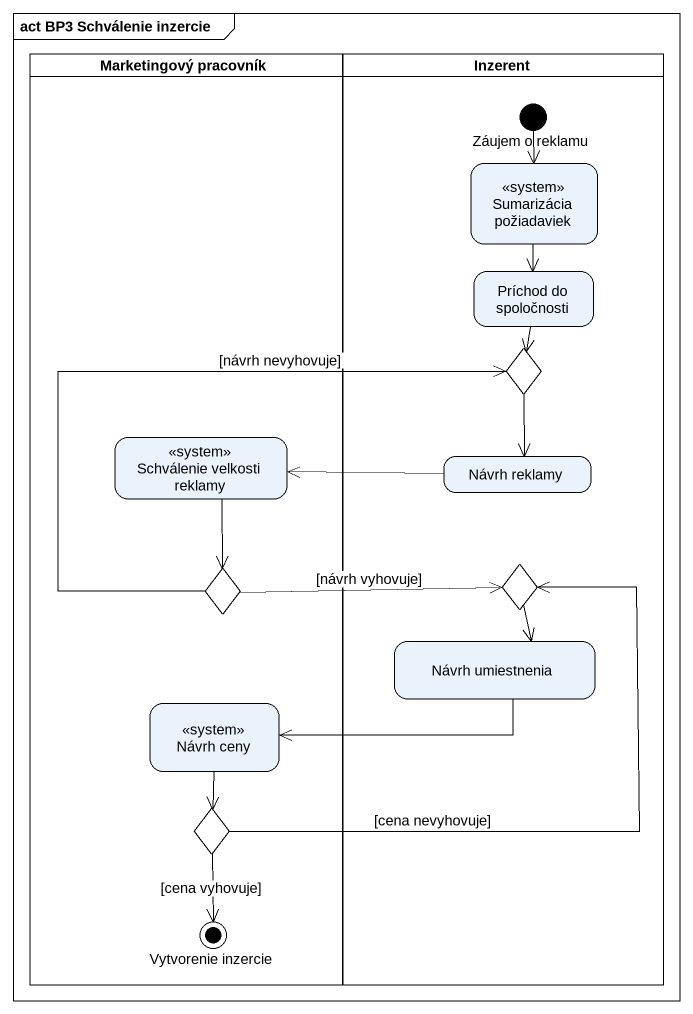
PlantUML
@startuml
mainframe act BP3 Schválenie inzercie
hide empty description
state "Marketingový pracovník" as Marketingový_pracovník <<partition>> {
  state "Schválenie velkosti reklamy" as Schválenie_velkosti_reklamy <<system>>
  state choice2 <<choice>>
  state "Návrh ceny" as Návrh_ceny <<system>>
  state choice4 <<choice>>
  state "Vytvorenie inzercie" as Vytvorenie_inzercie <<end>>
}
state Inzerent <<partition>> {
  state "Záujem o reklamu" as Záujem_o_reklamu <<start>>
  state "Sumarizácia požiadaviek" as Sumarizácia_požiadaviek <<system>>
  state "Príchod do spoločnosti" as Príchod_do_spoločnosti
  state choice1 <<choice>>
  state "Návrh reklamy" as Návrh_reklamy
  state choice3 <<choice>>
  state "Návrh umiestnenia" as Návrh_umiestnenia
}
Záujem_o_reklamu --> Sumarizácia_požiadaviek
Sumarizácia_požiadaviek --> Príchod_do_spoločnosti
Príchod_do_spoločnosti --> choice1
choice1 --> Návrh_reklamy
Schválenie_velkosti_reklamy --> choice2
Návrh_reklamy -left-> Schválenie_velkosti_reklamy
choice2 -up-> choice1 : [návrh nevyhovuje]
choice2 -right-> choice3 : [návrh vyhovuje]
choice3 --> Návrh_umiestnenia
Návrh_umiestnenia -left-> Návrh_ceny
Návrh_ceny --> choice4
choice4 -up-> choice3 : [cena nevyhovuje]
choice4 --> Vytvorenie_inzercie : [cena vyhovuje]
@enduml
